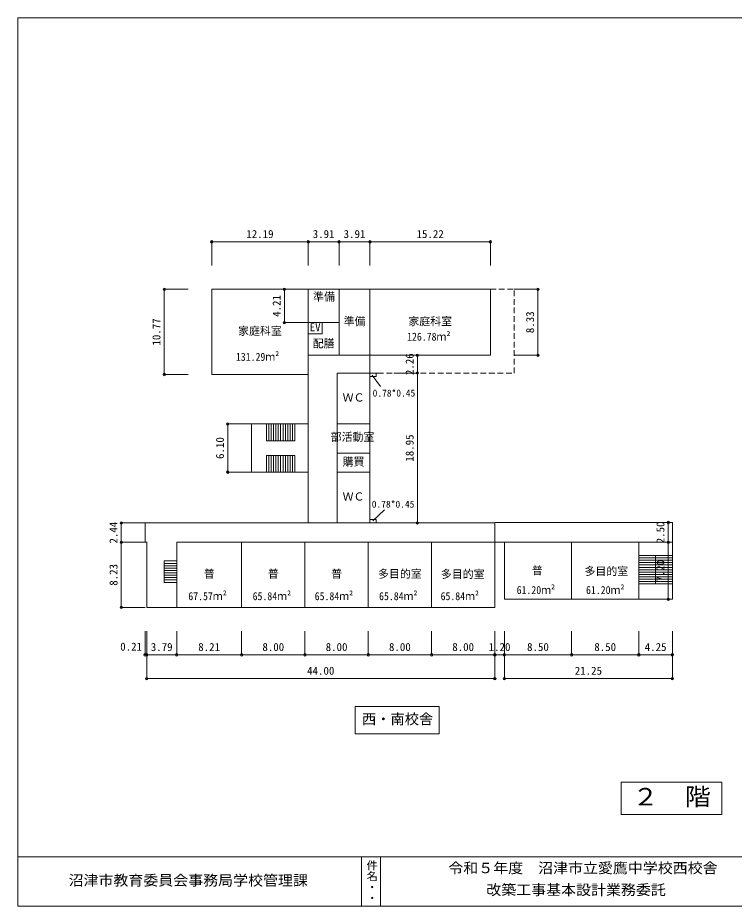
# Model space of a CAD drawing. Units: millimetres at full size, sheet at 1:600. Extents: x -78720 to 76716130, y -17754693 to 56160.
# Drawn here: x -78720 to 11829, y -56160 to 56160 of the extents above; entities that cross this region are included whole.
import ezdxf
from ezdxf.enums import TextEntityAlignment as Align

# ---------------------------------------------------------------- set-up
doc = ezdxf.new("R2010")
doc.units = ezdxf.units.MM
doc.header["$LTSCALE"] = 600
doc.header["$PDMODE"] = 32
doc.header["$PDSIZE"] = 300
doc.linetypes.add('DASHED1', pattern=[1.8, 1.2, -0.6])
for name, color, linetype, lineweight in [('0-0_通り芯', 4, 'Continuous', 9), ('0-1', 4, 'Continuous', 18), ('0-5_中線１', 3, 'Continuous', 9), ('F-0_通り芯', 2, 'Continuous', 9), ('F-5_中線１', 3, 'Continuous', 9)]:
    doc.layers.add(name, color=color, linetype=linetype, lineweight=lineweight)
doc.layers.add('F-8_極細点線', color=2, linetype='Continuous')
doc.styles.add('@ＭＳ ゴシック', font='')
doc.styles.add('ＭＳ ゴシック', font='')
doc.styles.get('@ＭＳ ゴシック').set_extended_font_data('@MS Gothic')
doc.styles.get('ＭＳ ゴシック').set_extended_font_data('MS Gothic')

msp = doc.modelspace()

# ---------------------------------------------------------------- linework, layer by layer
at = {"layer": '0-0_通り芯'}
for points in [[(-36087.4, -30896.6), (-25444.1, -30896.6), (-25444.1, -34376.1), (-36087.4, -34376.1)], [(-2469.4, -40457.3), (10255, -40457.3), (10255, -44580.9), (-2469.4, -44580.9)]]:
    msp.add_lwpolyline(points, close=True, dxfattribs=at)
at = {"layer": '0-1', "lineweight": 9}
for p, q in [((-54205.4, 27832.1), (-54205.4, 24832.1)), ((-42015.4, 27832.1), (-42015.4, 24832.1)), ((-38110.4, 27832.1), (-38110.4, 24832.1)), ((-34205.4, 27832.1), (-34205.4, 24832.1)), ((-18985.4, 27832.1), (-18985.4, 24832.1)), ((-60205.4, 21832.1), (-57205.4, 21832.1)), ((-12985.4, 21832.1), (-15985.4, 21832.1)), ((-12985.4, 13502.1), (-15985.4, 13502.1)), ((-60205.4, 11062.1), (-57205.4, 11062.1)), ((-33921.3, 10977.2), (-32890, 9525.7)), ((-52175.4, 4817.1), (-49175.4, 4817.1)), ((-52175.4, -1282.9), (-49175.4, -1282.9)), ((-33830.7, -7417.8), (-32359.9, -6037.3)), ((-65635.4, -7707.9), (-62635.4, -7707.9)), ((-28205.4, -7707.9), (-31205.4, -7707.9)), ((-18425.4, -7647.9), (4024.6, -7647.9)), ((-65635.4, -10147.9), (-62635.4, -10147.9)), ((-18425.4, -10147.9), (4024.6, -10147.9)), ((-17225.4, -17347.9), (-17225.4, -10147.9)), ((-8725.4, -17347.9), (-8725.4, -10147.9)), ((-225.4, -17347.9), (-225.4, -10147.9)), ((-225.4, -11817.9), (4024.6, -11817.9)), ((-225.4, -12117.9), (4024.6, -12117.9)), ((1899.6, -11817.9), (1899.6, -15417.9)), ((-225.4, -12417.9), (4024.6, -12417.9)), ((-225.4, -12717.9), (4024.6, -12717.9)), ((-225.4, -13017.9), (4024.6, -13017.9)), ((-225.4, -13317.9), (4024.6, -13317.9)), ((-225.4, -13617.9), (4024.6, -13617.9)), ((-225.4, -13917.9), (4024.6, -13917.9)), ((-225.4, -14217.9), (4024.6, -14217.9)), ((-225.4, -14517.9), (4024.6, -14517.9)), ((-225.4, -14817.9), (4024.6, -14817.9)), ((-225.4, -15117.9), (4024.6, -15117.9)), ((-225.4, -15417.9), (4024.6, -15417.9)), ((-65635.4, -18377.9), (-62635.4, -18377.9)), ((-62635.4, -24377.9), (-62635.4, -21377.9)), ((-62425.4, -27377.9), (-62425.4, -21377.9)), ((-58635.4, -24377.9), (-58635.4, -21377.9)), ((-50425.4, -24377.9), (-50425.4, -21377.9)), ((-42425.4, -24377.9), (-42425.4, -21377.9)), ((-34425.4, -24377.9), (-34425.4, -21377.9)), ((-26425.4, -24377.9), (-26425.4, -21377.9)), ((-18425.4, -27377.9), (-18425.4, -21377.9)), ((-17225.4, -27377.9), (-17225.4, -21377.9)), ((-8725.4, -24377.9), (-8725.4, -21377.9)), ((-225.4, -24377.9), (-225.4, -21377.9)), ((4024.6, -27377.9), (4024.6, -21377.9))]:
    msp.add_line(p, q, dxfattribs=at)
at = {"layer": '0-1', "color": 1}
for p, q in [((-45015.4, 21832.1), (-42015.4, 21832.1)), ((-42015.4, -7707.9), (-42015.4, 21832.1)), ((-38110.4, 13502.1), (-38110.4, 21832.1)), ((-34205.4, -7707.9), (-34205.4, 21832.1)), ((-45015.4, 17622.1), (-42015.4, 17622.1)), ((-42015.4, 17622.1), (-38110.4, 17622.1)), ((-28205.4, 13502.1), (-31205.4, 13502.1)), ((-38365.4, 11242.1), (-33205.4, 11242.1)), ((-38365.4, 11242.1), (-38365.4, -7707.9)), ((-28205.4, 11242.1), (-31205.4, 11242.1)), ((-52175.4, 11062.1), (-49175.4, 11062.1)), ((-49175.4, 4817.1), (-42015.4, 4817.1)), ((-47295.4, 4817.1), (-47295.4, 2692.1)), ((-46995.4, 4817.1), (-46995.4, 2692.1)), ((-46695.4, 4817.1), (-46695.4, 2692.1)), ((-46395.4, 4817.1), (-46395.4, 2692.1)), ((-46095.4, 4817.1), (-46095.4, 2692.1)), ((-45795.4, 4817.1), (-45795.4, 2692.1)), ((-45495.4, 4817.1), (-45495.4, 2692.1)), ((-45195.4, 4817.1), (-45195.4, 2692.1)), ((-44895.4, 4817.1), (-44895.4, 2692.1)), ((-44595.4, 4817.1), (-44595.4, 2692.1)), ((-44295.4, 4817.1), (-44295.4, 2692.1)), ((-43995.4, 4817.1), (-43995.4, 2692.1)), ((-43695.4, 4817.1), (-43695.4, 2692.1)), ((-38365.4, 4817.1), (-34205.4, 4817.1)), ((-47295.4, 2692.1), (-43695.4, 2692.1)), ((-47295.4, 842.1), (-43695.4, 842.1)), ((-47295.4, -1282.9), (-47295.4, 842.1)), ((-46995.4, -1282.9), (-46995.4, 842.1)), ((-46695.4, -1282.9), (-46695.4, 842.1)), ((-46395.4, -1282.9), (-46395.4, 842.1)), ((-46095.4, -1282.9), (-46095.4, 842.1)), ((-45795.4, -1282.9), (-45795.4, 842.1)), ((-45495.4, -1282.9), (-45495.4, 842.1)), ((-45195.4, -1282.9), (-45195.4, 842.1)), ((-44895.4, -1282.9), (-44895.4, 842.1)), ((-44595.4, -1282.9), (-44595.4, 842.1)), ((-44295.4, -1282.9), (-44295.4, 842.1)), ((-43995.4, -1282.9), (-43995.4, 842.1)), ((-43695.4, -1282.9), (-43695.4, 842.1)), ((-38365.4, 1117.1), (-34205.4, 1117.1)), ((-38365.4, -1282.9), (-34205.4, -1282.9)), ((-18425.4, -7707.9), (-62635.4, -7707.9)), ((-52175.4, -7707.9), (-49175.4, -7707.9)), ((-18425.4, -7647.9), (-18425.4, -18377.9)), ((-58635.4, -10147.9), (-58635.4, -18377.9)), ((-18425.4, -10147.9), (-58635.4, -10147.9)), ((-50425.4, -10147.9), (-50425.4, -18377.9)), ((-42425.4, -10147.9), (-42425.4, -18377.9)), ((-34425.4, -10147.9), (-34425.4, -18377.9)), ((-26425.4, -10147.9), (-26425.4, -18377.9)), ((-60230.4, -15214.9), (-60230.4, -12514.9)), ((-60230.4, -12514.9), (-58635.4, -12514.9)), ((-60230.4, -12814.9), (-58635.4, -12814.9)), ((-60230.4, -13114.9), (-58635.4, -13114.9)), ((-60230.4, -13414.9), (-58635.4, -13414.9)), ((-60230.4, -13714.9), (-58635.4, -13714.9)), ((-60230.4, -14014.9), (-58635.4, -14014.9)), ((-60230.4, -14314.9), (-58635.4, -14314.9)), ((-60230.4, -14614.9), (-58635.4, -14614.9)), ((-60230.4, -14914.9), (-58635.4, -14914.9)), ((-60230.4, -15214.9), (-58635.4, -15214.9)), ((-62425.4, -18377.9), (-18425.4, -18377.9))]:
    msp.add_line(p, q, dxfattribs=at)
at = {"layer": '0-1', "color": 1, "linetype": 'DASHED1'}
for p, q in [((-18985.4, 21832.1), (-15985.4, 21832.1)), ((-15985.4, 11242.1), (-15985.4, 21832.1)), ((-33205.4, 11242.1), (-15985.4, 11242.1))]:
    msp.add_line(p, q, dxfattribs=at)
at = {"layer": '0-1', "color": 1}
for points in [[(-42015.4, 13502.1), (-18985.4, 13502.1), (-18985.4, 21832.1), (-54205.4, 21832.1)], [(-54205.4, 21832.1), (-54205.4, 11062.1), (-42015.4, 11062.1)], [(-40265.4, 17622.1), (-40265.4, 16222.1), (-42015.4, 16222.1)], [(-33425.4, 11242.1), (-33425.4, 10792.1), (-34205.4, 10792.1)], [(-42015.4, -1282.9), (-49175.4, -1282.9), (-49175.4, 4817.1)], [(-62425.4, -18377.9), (-62425.4, -10147.9), (-62635.4, -10147.9), (-62635.4, -7707.9)], [(-33425.4, -7707.9), (-33425.4, -7257.9), (-34205.4, -7257.9)]]:
    msp.add_lwpolyline(points, dxfattribs=at)
at = {"layer": '0-1', "lineweight": 9}
msp.add_lwpolyline([(4024.6, -7647.9), (4024.6, -17347.9), (-17225.4, -17347.9)], dxfattribs=at)
at = {"layer": '0-1'}
for p in [(-54205.4, 27832.1), (-42015.4, 27832.1), (-38110.4, 27832.1), (-34205.4, 27832.1), (-18985.4, 27832.1), (-60205.4, 21832.1), (-45015.4, 21832.1), (-12985.4, 21832.1), (-45015.4, 17622.1), (-12985.4, 13502.1), (-60205.4, 11062.1), (-52175.4, 4817.1), (-52175.4, -1282.9), (-65635.4, -7707.9), (-28205.4, -7707.9), (3488.8, -7647.9), (-65635.4, -10147.9), (3488.8, -10147.9), (3488.8, -17347.9), (-65635.4, -18377.9), (-62635.4, -24377.9), (-62425.4, -24377.9), (-58635.4, -24377.9), (-50425.4, -24377.9), (-42425.4, -24377.9), (-34425.4, -24377.9), (-26425.4, -24377.9), (-18425.4, -24377.9), (-17225.4, -24377.9), (-8725.4, -24377.9), (-225.4, -24377.9), (4024.6, -24377.9), (-62425.4, -27377.9), (-18425.4, -27377.9), (-17225.4, -27377.9), (4024.6, -27377.9)]:
    msp.add_point(p, dxfattribs=at)
at = {"layer": '0-1', "color": 1}
for p in [(-28205.4, 13502.1), (-28205.4, 11242.1)]:
    msp.add_point(p, dxfattribs=at)
at = {"layer": '0-5_中線１'}
for p, q in [((-54205.4, 27832.1), (-42015.4, 27832.1)), ((-42015.4, 27832.1), (-38110.4, 27832.1)), ((-38110.4, 27832.1), (-34205.4, 27832.1)), ((-34205.4, 27832.1), (-18985.4, 27832.1)), ((-60205.4, 21832.1), (-60205.4, 11062.1)), ((-45015.4, 21832.1), (-45015.4, 17622.1)), ((-12985.4, 21832.1), (-12985.4, 13502.1)), ((-28205.4, 13502.1), (-28205.4, 11242.1)), ((-28205.4, 11242.1), (-28205.4, -7707.9)), ((-52175.4, 4817.1), (-52175.4, -1282.9)), ((-65635.4, -7707.9), (-65635.4, -10147.9)), ((3488.8, -7647.9), (3488.8, -10147.9)), ((-65635.4, -10147.9), (-65635.4, -18377.9)), ((3488.8, -10147.9), (3488.8, -17347.9)), ((-62425.4, -24377.9), (-62635.4, -24377.9)), ((-58635.4, -24377.9), (-62425.4, -24377.9)), ((-58635.4, -24377.9), (-50425.4, -24377.9)), ((-50425.4, -24377.9), (-42425.4, -24377.9)), ((-42425.4, -24377.9), (-34425.4, -24377.9)), ((-34425.4, -24377.9), (-26425.4, -24377.9)), ((-26425.4, -24377.9), (-18425.4, -24377.9)), ((-18425.4, -24377.9), (-17225.4, -24377.9)), ((-17225.4, -24377.9), (-8725.4, -24377.9)), ((-8725.4, -24377.9), (-225.4, -24377.9)), ((-225.4, -24377.9), (4024.6, -24377.9)), ((-62425.4, -27377.9), (-18425.4, -27377.9)), ((-17225.4, -27377.9), (4024.6, -27377.9))]:
    msp.add_line(p, q, dxfattribs=at)
at = {"layer": 'F-0_通り芯'}
for p, q in [((-78720, -49920), (78720, -49920)), ((-78720, -56160), (78720, -56160))]:
    msp.add_line(p, q, dxfattribs=at)
msp.add_lwpolyline([(-78720, -56160), (-78720, 56160), (78720, 56160)], dxfattribs=at)
at = {"layer": 'F-5_中線１'}
for p, q in [((-35280, -49920), (-35280, -56160)), ((-32880, -49920), (-32880, -56160))]:
    msp.add_line(p, q, dxfattribs=at)

# ---------------------------------------------------------------- texts
at = {"layer": '0-0_通り芯', "color": 2, "style": 'ＭＳ ゴシック'}
msp.add_text('西・南校舎', height=1320, dxfattribs=at).set_placement((-35214.3, -33549.1), align=Align.BOTTOM_LEFT)
at = {"layer": '0-0_通り芯', "color": 2, "style": 'ＭＳ ゴシック', "width": 1.1}
msp.add_text('２\u3000階', height=2199, dxfattribs=at).set_placement((-1029, -44068.2), align=Align.BOTTOM_LEFT)
at = {"layer": '0-1', "color": 2, "style": 'ＭＳ ゴシック'}
for s, p in [('12.19', (-49835.4, 28012.1)), ('3.91', (-41442.9, 28012.1)), ('3.91', (-37537.9, 28012.1)), ('15.22', (-28320.4, 28012.1)), ('準備', (-41402.2, 20082.5)), ('準備', (-37537.9, 16977.1)), ('家庭科室', (-29355.4, 16977.1)), ('家庭科室', (-50870.4, 15757.1)), ('EV', (-41830.4, 16232.1)), ('配膳', (-41442.9, 14172.1)), ('ＷＣ', (-37665.4, 7339.6)), ('部活動室', (-39169.9, 2356.4)), ('購買', (-37665.4, -772.9)), ('ＷＣ', (-37665.4, -5185.4)), ('普', (-13760.3, -14536.3)), ('多目的室', (-7091.9, -14618.7)), ('普', (-55220.4, -14952.9)), ('普', (-47115.4, -14952.9)), ('普', (-39115.4, -14952.9)), ('多目的室', (-33185.4, -14952.9)), ('多目的室', (-25245.5, -14987.4)), ('0.21', (-65771.3, -24155.3)), ('3.79', (-61910.4, -24197.9)), ('8.21', (-55910.4, -24197.9)), ('8.00', (-47805.4, -24197.9)), ('8.00', (-39805.4, -24197.9)), ('8.00', (-31805.4, -24197.9)), ('8.00', (-23805.4, -24197.9)), ('1.20', (-19205.4, -24197.9)), ('8.50', (-14355.4, -24197.9)), ('8.50', (-5855.4, -24197.9)), ('4.25', (519.6, -24197.9)), ('44.00', (-42150.4, -27197.9)), ('21.25', (-8325.4, -27197.9))]:
    msp.add_text(s, height=1012, dxfattribs=at).set_placement(p, align=Align.BOTTOM_LEFT)
for s, p in [('4.21', (-45195.4, 18347.1)), ('10.77', (-60385.4, 14722.1)), ('8.33', (-13165.4, 16287.1)), ('2.26', (-28385.4, 10992.1)), ('18.95', (-28385.4, 42.1)), ('6.10', (-52355.4, 387.1)), ('2.44', (-65815.4, -10307.9)), ('2.50', (3308.8, -10277.9)), ('8.23', (-65815.4, -15642.9)), ('7.20', (3308.8, -15127.9))]:
    msp.add_text(s, height=1012, rotation=90, dxfattribs=at).set_placement(p, align=Align.BOTTOM_LEFT)
at = {"layer": '0-1', "color": 6, "style": 'ＭＳ ゴシック', "width": 0.9}
for s, p in [('126.78ｍ²', (-29514.7, 15031.7)), ('131.29ｍ²', (-51147, 12486.7)), ('61.20ｍ²', (-15667.2, -16992.5)), ('61.20ｍ²', (-6901.2, -16992.5)), ('67.57ｍ²', (-57164.4, -17770.2)), ('65.84ｍ²', (-49034.6, -17770.2)), ('65.84ｍ²', (-41187.6, -17770.2)), ('65.84ｍ²', (-33057.9, -17770.2)), ('65.84ｍ²', (-25281.6, -17770.2))]:
    msp.add_text(s, height=1012, dxfattribs=at).set_placement(p, align=Align.BOTTOM_LEFT)
at = {"layer": '0-1', "color": 7, "style": 'ＭＳ ゴシック'}
for p in [(-33871.1, 8008.9), (-33979.7, -6035.6)]:
    msp.add_text('0.78*0.45', height=879.8, dxfattribs=at).set_placement(p, align=Align.BOTTOM_LEFT)
at = {"layer": 'F-0_通り芯', "style": 'ＭＳ ゴシック', "width": 1.05}
for s, p in [('令和５年度\u3000沼津市立愛鷹中学校西校舎', (-24300, -52380)), ('沼津市教育委員会事務局学校管理課', (-72300, -53940)), ('改築工事基本設計業務委託', (-19500, -55140))]:
    msp.add_text(s, height=1320, dxfattribs=at).set_placement(p, align=Align.BOTTOM_LEFT)
at = {"layer": 'F-8_極細点線', "style": '@ＭＳ ゴシック'}
msp.add_text('件名・・', height=1012, rotation=270, dxfattribs=at).set_placement((-34770, -50280), align=Align.BOTTOM_LEFT)

doc.saveas('drawing.dxf')
